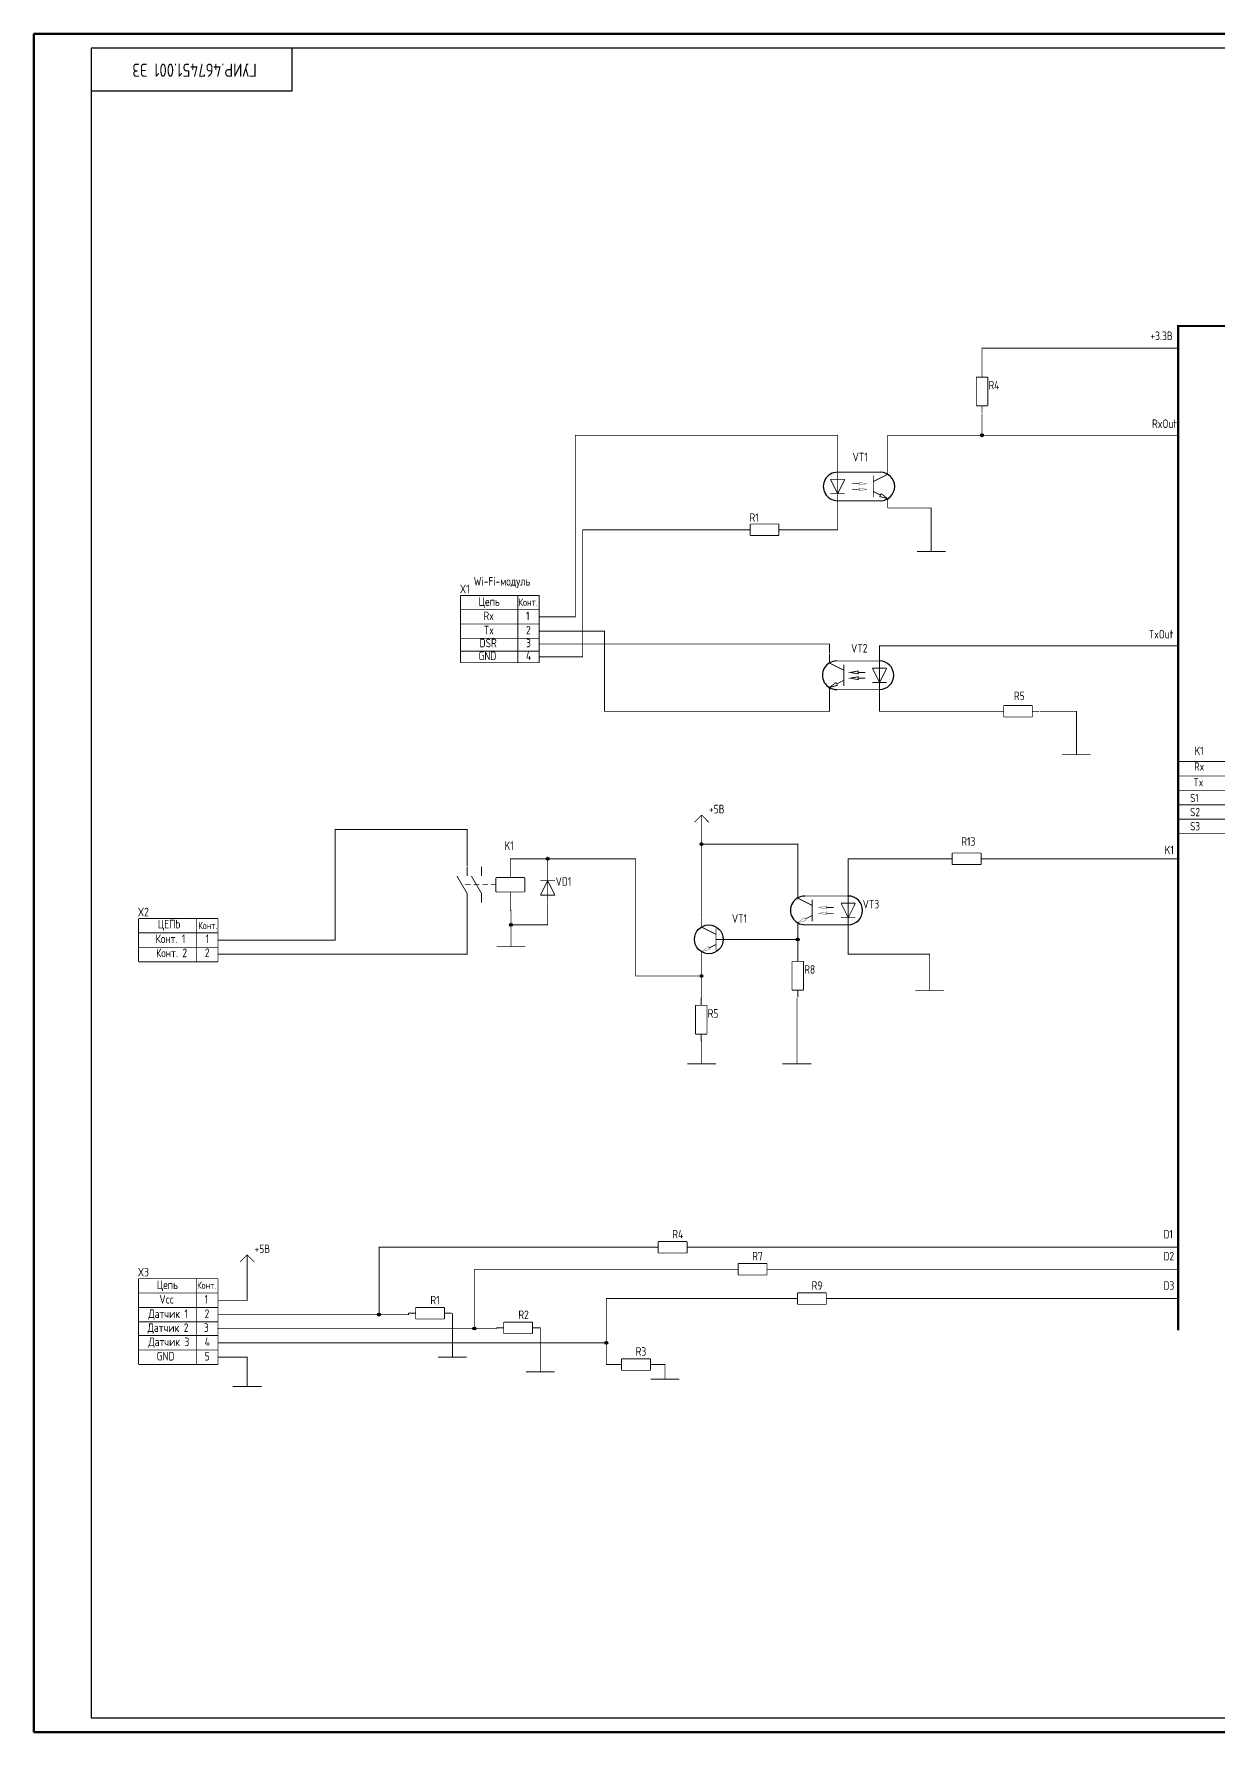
# Model space of a CAD drawing. Header units: millimetres. Extents: x 2077 to 4876, y 366 to 973.
# Drawn here: x 2077 to 2491, y 366 to 960 of the extents above; entities that cross this region are included whole.
import ezdxf

# ---------------------------------------------------------------- set-up
doc = ezdxf.new("R2010")
doc.units = ezdxf.units.MM
doc.layers.add('Sheet', color=255, linetype='Continuous')
doc.layers.add('формат', color=7, linetype='Continuous', lineweight=60)
doc.styles.add('RUS', font='', dxfattribs={"height": 3})
doc.styles.get('RUS').set_extended_font_data('GOST type A')

msp = doc.modelspace()

# ---------------------------------------------------------------- linework, layer by layer
at = {"layer": 'Sheet', "color": 7, "linetype": 'Continuous'}
for p, q in [((2912.7, 955.46), (2096.7, 955.46)), ((2096.7, 955.46), (2096.7, 371.46))]:
    msp.add_line(p, q, dxfattribs=at)
at = {"layer": 'Sheet', "color": 7, "linetype": 'Continuous', "lineweight": 25}
msp.add_line((2096.7, 371.46), (2912.7, 371.46), dxfattribs=at)
for points in [[(2166.88, 955.46), (2166.88, 954.4), (2166.88, 940.4)], [(2166.88, 940.4), (2096.88, 940.4), (2096.88, 940.4)]]:
    msp.add_lwpolyline(points, dxfattribs=at)
at = {"layer": 'Sheet', "color": 7}
for points, const_width in [([(2728.19, 596.75), (2728.19, 858.29), (2476.91, 858.29), (2476.91, 507.01)], 0.756), ([(2605.08, 705.96), (2476.91, 705.96)], 0.303), ([(2602.55, 700.91), (2476.91, 700.91), (2476.91, 701.88)], 0.303), ([(2602.55, 695.86), (2476.91, 695.86), (2476.91, 696.75)], 0.303), ([(2605.08, 690.81), (2476.91, 690.81)], 0.303), ([(2310.25, 687.24), (2307.72, 684.71)], 0.303), ([(2310.25, 687.24), (2312.77, 684.71)], 0.303), ([(2310.25, 684.71), (2310.25, 687.24)], 0.303), ([(2310.25, 684.71), (2310.25, 682.19)], 0.303), ([(2605.08, 685.77), (2476.91, 685.77)], 0.303), ([(2228.2, 669.37), (2228.2, 682.19), (2182.04, 682.19), (2182.04, 669.13)], 0.303), ([(2310.25, 682.19), (2310.25, 677.06)], 0.303), ([(2310.25, 651.42), (2310.25, 677.06), (2343.86, 677.06), (2343.86, 661.43)], 0.303), ([(2605.08, 680.72), (2476.91, 680.72)], 0.303), ([(2243.34, 669.17), (2243.34, 671.93), (2256.4, 671.93), (2256.4, 666.8)], 0.303), ([(2256.4, 671.93), (2287.17, 671.93), (2287.17, 630.91), (2310.25, 630.91)], 0.303), ([(2361.53, 661.43), (2361.53, 671.93), (2395.39, 671.93)], 0.303), ([(2397.91, 671.93), (2395.39, 671.93)], 0.303), ([(2408.01, 673.95), (2397.91, 673.95)], 0.303), ([(2397.91, 669.91), (2397.91, 673.95)], 0.303), ([(2408.01, 669.91), (2408.01, 673.95)], 0.303), ([(2408.01, 671.93), (2410.53, 671.93)], 0.303), ([(2410.25, 671.93), (2410.53, 671.93), (2476.91, 671.93)], 0.303), ([(2182.04, 656.51), (2182.04, 669.13)], 0.303), ([(2228.2, 659.83), (2224.66, 665.89)], 0.303), ([(2228.2, 666.64), (2228.2, 669.17)], 0.303), ([(2228.2, 666.64), (2228.2, 665.89)], 0.303), ([(2233.24, 659.83), (2229.71, 665.89)], 0.303), ([(2233.24, 666.64), (2233.24, 669.17)], 0.303), ([(2233.24, 666.64), (2233.24, 665.89)], 0.303), ([(2238.29, 660.33), (2238.29, 665.38)], 0.303), ([(2248.39, 665.38), (2238.29, 665.38)], 0.303), ([(2243.34, 666.64), (2243.34, 669.17)], 0.303), ([(2243.34, 665.38), (2243.34, 666.64)], 0.303), ([(2248.39, 660.33), (2248.39, 665.38)], 0.303), ([(2256.4, 664.28), (2256.4, 666.8)], 0.303), ([(2408.01, 669.91), (2397.91, 669.91)], 0.303), ([(2229.46, 662.86), (2227.44, 662.86)], 0.303), ([(2228.2, 659.83), (2228.2, 659.07)], 0.303), ([(2232.49, 662.86), (2230.47, 662.86)], 0.303), ([(2233.24, 659.83), (2233.24, 659.07)], 0.303), ([(2235.51, 662.86), (2233.5, 662.86)], 0.303), ([(2238.29, 662.86), (2236.52, 662.86)], 0.303), ([(2238.29, 660.33), (2248.39, 660.33)], 0.303), ([(2243.34, 660.33), (2243.34, 659.07)], 0.303), ([(2258.92, 664.28), (2253.88, 664.28)], 0.303), ([(2256.4, 664.28), (2253.88, 659.23)], 0.303), ([(2253.88, 659.23), (2258.92, 659.23)], 0.303), ([(2256.4, 659.23), (2256.4, 664.28)], 0.303), ([(2258.92, 659.23), (2256.4, 664.28)], 0.303), ([(2256.4, 659.23), (2256.4, 656.71)], 0.303), ([(2343.86, 658.91), (2343.86, 661.43)], 0.303), ([(2361.53, 658.91), (2361.53, 661.43)], 0.303), ([(2143.58, 638.6), (2228.2, 638.6), (2228.2, 656.55)], 0.303), ([(2143.58, 643.47), (2182.04, 643.47), (2182.04, 653.98)], 0.303), ([(2182.04, 656.51), (2182.04, 653.98)], 0.303), ([(2228.2, 659.07), (2228.2, 656.55)], 0.303), ([(2233.24, 659.07), (2233.24, 656.55)], 0.303), ([(2243.34, 659.07), (2243.34, 656.55)], 0.303), ([(2243.58, 643.73), (2243.58, 648.86), (2243.58, 653.98), (2243.34, 653.98), (2243.34, 656.55)], 0.303), ([(2256.4, 656.55), (2256.4, 648.86), (2243.58, 648.86)], 0.303), ([(2343.86, 658.15), (2343.86, 658.91)], 0.303), ([(2348.91, 655.63), (2343.86, 658.15)], 0.303), ([(2361.53, 658.91), (2346.39, 658.91)], 0.303), ([(2348.91, 650.08), (2348.91, 657.65)], 0.303), ([(2356.48, 654.87), (2353.96, 654.87)], 0.303), ([(2361.53, 651.34), (2359, 656.39)], 0.303), ([(2359, 656.39), (2364.05, 656.39)], 0.303), ([(2361.53, 658.91), (2361.53, 648.82)], 0.303), ([(2364.05, 656.39), (2361.53, 651.34)], 0.303), ([(2113.3, 651.04), (2141.06, 651.04)], 0.303), ([(2113.3, 651.04), (2113.3, 635.9)], 0.303), ([(2133.49, 651.04), (2133.49, 635.9)], 0.303), ([(2141.06, 651.04), (2141.06, 635.9)], 0.303), ([(2310.25, 648.78), (2310.25, 651.3)], 0.303), ([(2310.25, 648.78), (2310.25, 648.02)], 0.303), ([(2315.29, 645.49), (2310.25, 648.02)], 0.303), ([(2315.29, 647.51), (2315.29, 639.94)], 0.303), ([(2343.86, 648.82), (2343.86, 649.57)], 0.303), ([(2343.86, 648.82), (2343.86, 646.29)], 0.303), ([(2348.91, 652.1), (2346.39, 650.83)], 0.303), ([(2361.53, 648.82), (2346.39, 648.82)], 0.303), ([(2356.48, 652.85), (2353.96, 652.85)], 0.303), ([(2364.05, 651.34), (2359, 651.34)], 0.303), ([(2361.53, 648.82), (2361.53, 646.29)], 0.303), ([(2141.06, 646), (2113.3, 646)], 0.303), ([(2141.06, 643.47), (2143.58, 643.47)], 0.303), ([(2243.58, 641.2), (2243.58, 643.73)], 0.303), ([(2315.29, 641.96), (2312.77, 640.7)], 0.303), ([(2317.82, 643.73), (2315.29, 643.73)], 0.303), ([(2317.82, 643.73), (2320.34, 643.73)], 0.303), ([(2320.34, 643.73), (2343.86, 643.73)], 0.303), ([(2343.86, 646.29), (2343.86, 643.73), (2343.86, 638.6)], 0.303), ([(2390.02, 628.34), (2390.02, 638.6), (2361.53, 638.6), (2361.53, 646.29)], 0.303), ([(2141.06, 640.95), (2113.3, 640.95)], 0.303), ([(2141.06, 635.9), (2113.3, 635.9)], 0.303), ([(2141.06, 638.6), (2143.58, 638.6)], 0.303), ([(2248.63, 641.2), (2238.53, 641.2)], 0.303), ([(2310.25, 636.16), (2310.25, 630.91), (2310.25, 623.22), (2310.08, 623.22)], 0.303), ([(2310.25, 639.44), (2310.25, 638.68)], 0.303), ([(2310.25, 638.68), (2310.25, 636.16)], 0.303), ([(2341.84, 625.98), (2341.84, 636.08)], 0.303), ([(2341.84, 636.08), (2345.88, 636.08)], 0.303), ([(2343.86, 636.08), (2343.86, 638.6)], 0.303), ([(2345.88, 625.98), (2345.88, 636.08)], 0.303), ([(2341.84, 625.98), (2345.88, 625.98)], 0.303), ([(2343.86, 625.98), (2343.86, 623.46)], 0.303), ([(2395.06, 625.82), (2384.97, 625.82)], 0.303), ([(2390.02, 625.82), (2390.02, 628.34)], 0.303), ([(2308.07, 610.6), (2308.07, 620.69)], 0.303), ([(2308.07, 620.69), (2312.1, 620.69)], 0.303), ([(2310.08, 620.69), (2310.08, 623.22)], 0.303), ([(2312.1, 610.6), (2312.1, 620.69)], 0.303), ([(2343.58, 623.22), (2343.58, 602.7)], 0.303), ([(2308.07, 610.6), (2312.1, 610.6)], 0.303), ([(2310.08, 610.6), (2310.08, 608.07)], 0.303), ([(2310.25, 602.7), (2310.25, 608.07), (2310.08, 608.07)], 0.303), ([(2315.29, 600.18), (2305.2, 600.18)], 0.303), ([(2310.25, 600.18), (2310.25, 602.7)], 0.303), ([(2348.63, 600.18), (2338.53, 600.18)], 0.303), ([(2343.58, 600.18), (2343.58, 602.7)], 0.303), ([(2292.54, 536.04), (2197.43, 536.04), (2197.43, 512.45)], 0.303), ([(2295.06, 536.04), (2292.54, 536.04)], 0.303), ([(2305.16, 538.05), (2295.06, 538.05)], 0.303), ([(2295.06, 534.02), (2295.06, 538.05)], 0.303), ([(2305.16, 534.02), (2305.16, 538.05)], 0.303), ([(2305.16, 536.04), (2307.68, 536.04)], 0.303), ([(2307.68, 536.04), (2476.91, 536.04)], 0.303), ([(2151.27, 533.39), (2148.75, 530.87)], 0.303), ([(2151.27, 533.39), (2153.8, 530.87)], 0.303), ([(2151.27, 530.87), (2151.27, 533.39)], 0.303), ([(2151.27, 530.87), (2151.27, 528.34)], 0.303), ([(2305.16, 534.02), (2295.06, 534.02)], 0.303), ([(2333.12, 530.36), (2323.03, 530.36)], 0.303), ([(2323.03, 526.32), (2323.03, 530.36)], 0.303), ([(2333.12, 526.32), (2333.12, 530.36)], 0.303), ([(2113.3, 525.06), (2141.06, 525.06)], 0.303), ([(2113.3, 525.06), (2113.3, 509.92)], 0.303), ([(2133.49, 525.06), (2133.49, 509.92)], 0.303), ([(2141.06, 525.06), (2141.06, 509.92)], 0.303), ([(2143.58, 517.49), (2151.27, 517.49), (2151.27, 528.34)], 0.303), ([(2230.76, 507.57), (2230.76, 528.34), (2320.5, 528.34)], 0.303), ([(2323.03, 528.34), (2320.5, 528.34)], 0.303), ([(2333.12, 526.32), (2323.03, 526.32)], 0.303), ([(2333.12, 528.34), (2335.65, 528.34)], 0.303), ([(2335.65, 528.34), (2476.91, 528.34)], 0.303), ([(2141.06, 520.02), (2113.3, 520.02)], 0.303), ([(2141.06, 517.49), (2143.58, 517.49)], 0.303), ([(2341.26, 518.09), (2276.91, 518.09), (2276.91, 502.62)], 0.303), ([(2343.78, 518.09), (2341.26, 518.09)], 0.303), ([(2353.88, 520.11), (2343.78, 520.11)], 0.303), ([(2343.78, 516.07), (2343.78, 520.11)], 0.303), ([(2353.88, 516.07), (2353.88, 520.11)], 0.303), ([(2353.88, 518.09), (2356.4, 518.09)], 0.303), ([(2356.4, 518.09), (2476.91, 518.09)], 0.303), ([(2141.06, 514.97), (2113.3, 514.97)], 0.303), ([(2141.06, 512.45), (2143.58, 512.45)], 0.303), ([(2143.58, 512.45), (2197.43, 512.45), (2207.68, 512.45), (2207.68, 512.96)], 0.303), ([(2210.21, 512.96), (2207.68, 512.96)], 0.303), ([(2220.3, 514.98), (2210.21, 514.98)], 0.303), ([(2210.21, 510.94), (2210.21, 514.98)], 0.303), ([(2220.3, 510.94), (2210.21, 510.94)], 0.303), ([(2220.3, 510.94), (2220.3, 514.98)], 0.303), ([(2220.3, 512.96), (2222.82, 512.96)], 0.303), ([(2223.07, 500.14), (2223.07, 512.96)], 0.303), ([(2353.88, 516.07), (2343.78, 516.07)], 0.303), ([(2113.3, 510.19), (2113.3, 495.05)], 0.303), ([(2141.06, 509.92), (2113.3, 509.92)], 0.303), ([(2141.06, 505.15), (2113.3, 505.15)], 0.303), ([(2133.49, 510.19), (2133.49, 495.05)], 0.303), ([(2140.8, 507.57), (2143.32, 507.57)], 0.303), ([(2141.06, 510.19), (2141.06, 495.05)], 0.303), ([(2143.32, 507.57), (2230.76, 507.57), (2238.45, 507.57), (2238.45, 507.83)], 0.303), ([(2240.98, 507.83), (2238.45, 507.83)], 0.303), ([(2240.98, 509.85), (2251.07, 509.85)], 0.303), ([(2240.98, 509.85), (2240.98, 505.81)], 0.303), ([(2240.98, 505.81), (2251.07, 505.81)], 0.303), ([(2251.07, 509.85), (2251.07, 505.81)], 0.303), ([(2251.07, 507.83), (2253.59, 507.83)], 0.303), ([(2253.84, 495.01), (2253.84, 507.83), (2253.59, 507.83)], 0.303), ([(2141.06, 500.1), (2113.3, 500.1)], 0.303), ([(2141.06, 502.62), (2143.58, 502.62)], 0.303), ([(2143.58, 502.62), (2276.91, 502.62), (2276.91, 495.01), (2279.72, 495.01)], 0.303), ([(2223.07, 497.61), (2223.07, 500.14)], 0.303), ([(2141.06, 495.05), (2113.3, 495.05)], 0.303), ([(2141.06, 497.57), (2143.58, 497.57)], 0.303), ([(2143.58, 497.57), (2151.27, 497.57), (2151.27, 489.88)], 0.303), ([(2228.11, 497.61), (2218.02, 497.61)], 0.303), ([(2253.84, 492.49), (2253.84, 495.01)], 0.303), ([(2282.24, 495.01), (2279.72, 495.01)], 0.303), ([(2292.34, 497.03), (2282.24, 497.03)], 0.303), ([(2282.24, 492.99), (2282.24, 497.03)], 0.303), ([(2292.34, 492.99), (2282.24, 492.99)], 0.303), ([(2292.34, 492.99), (2292.34, 497.03)], 0.303), ([(2292.34, 495.01), (2294.86, 495.01)], 0.303), ([(2294.86, 495.01), (2297.43, 495.01), (2297.43, 492.45)], 0.303), ([(2156.32, 487.36), (2146.22, 487.36)], 0.303), ([(2151.27, 487.36), (2151.27, 489.88)], 0.303), ([(2258.88, 492.49), (2248.79, 492.49)], 0.303), ([(2302.47, 489.92), (2292.38, 489.92)], 0.303), ([(2297.43, 489.92), (2297.43, 492.45)], 0.303)]:
    msp.add_lwpolyline(points, dxfattribs=dict(at, const_width=const_width))
at = {"layer": 'Sheet', "const_width": 0.3}
for points in [[(2408.33, 842.91), (2408.33, 850.53), (2476.91, 850.53)], [(2406.33, 830.41), (2406.33, 840.41)], [(2410.33, 840.41), (2406.33, 840.41)], [(2408.33, 840.41), (2408.33, 842.91)], [(2410.33, 830.41), (2410.33, 840.41)], [(2410.33, 830.41), (2406.33, 830.41)], [(2408.33, 830.41), (2408.33, 827.91)], [(2408.33, 827.67), (2408.33, 820.05)], [(2255.93, 756.55), (2266.09, 756.55), (2266.09, 820.05), (2357.81, 820.05), (2357.81, 809.65)], [(2375.31, 809.65), (2375.31, 820.05), (2408.33, 820.05), (2476.91, 820.05)], [(2357.81, 807.15), (2357.81, 809.65)], [(2375.31, 807.15), (2375.31, 809.65)], [(2360.31, 804.65), (2355.31, 804.65)], [(2355.31, 804.65), (2357.81, 799.65)], [(2357.81, 807.15), (2357.81, 797.15)], [(2357.81, 807.15), (2372.81, 807.15)], [(2357.81, 799.65), (2360.31, 804.65)], [(2362.81, 803.15), (2365.31, 803.15)], [(2370.31, 803.9), (2375.31, 806.4)], [(2370.31, 798.4), (2370.31, 805.9)], [(2375.31, 806.4), (2375.31, 807.15)], [(2355.31, 799.65), (2360.31, 799.65)], [(2357.81, 797.15), (2357.81, 794.65)], [(2357.81, 797.15), (2372.81, 797.15)], [(2362.81, 801.15), (2365.31, 801.15)], [(2370.31, 800.4), (2372.81, 799.15)], [(2375.31, 797.15), (2375.31, 797.9)], [(2375.31, 797.15), (2375.31, 794.65)], [(2339.75, 787.03), (2357.81, 787.03), (2357.81, 794.65)], [(2375.31, 794.65), (2390.55, 794.65), (2390.55, 781.95)], [(2255.93, 742.55), (2268.63, 742.55), (2268.63, 787.03), (2324.75, 787.03)], [(2327.25, 787.03), (2324.75, 787.03)], [(2327.25, 789.03), (2337.25, 789.03)], [(2327.25, 785.03), (2327.25, 789.03)], [(2327.25, 785.03), (2337.25, 785.03)], [(2337.25, 785.03), (2337.25, 789.03)], [(2337.25, 787.03), (2339.75, 787.03)], [(2385.55, 779.45), (2395.55, 779.45)], [(2390.55, 779.45), (2390.55, 781.95)], [(2225.93, 764.05), (2253.43, 764.05)], [(2225.93, 764.05), (2225.93, 740.55)], [(2245.93, 764.05), (2245.93, 740.55)], [(2253.43, 764.05), (2253.43, 740.55)], [(2253.43, 759.05), (2225.93, 759.05)], [(2253.43, 756.55), (2255.93, 756.55)], [(2253.43, 754.05), (2225.93, 754.05)], [(2253.43, 749.05), (2225.93, 749.05)], [(2253.43, 751.55), (2255.93, 751.55)], [(2354.99, 728.61), (2354.99, 723.53), (2276.25, 723.53), (2276.25, 751.55), (2255.93, 751.55)], [(2253.43, 744.55), (2225.93, 744.55)], [(2253.43, 747.05), (2255.93, 747.05)], [(2253.43, 742.55), (2255.93, 742.55)], [(2255.93, 747.05), (2354.99, 747.05), (2354.99, 743.85)], [(2354.99, 741.11), (2354.99, 743.61)], [(2372.49, 743.61), (2372.49, 746.39), (2476.91, 746.39)], [(2372.49, 741.11), (2372.49, 743.61)], [(2253.43, 740.55), (2225.93, 740.55)], [(2354.99, 740.36), (2354.99, 741.11)], [(2359.99, 737.86), (2354.99, 740.36)], [(2372.49, 741.11), (2357.49, 741.11)], [(2359.99, 732.36), (2359.99, 739.86)], [(2367.49, 737.11), (2364.99, 737.11)], [(2372.49, 733.61), (2369.99, 738.61)], [(2369.99, 738.61), (2374.99, 738.61)], [(2372.49, 741.11), (2372.49, 731.11)], [(2374.99, 738.61), (2372.49, 733.61)], [(2354.99, 731.11), (2354.99, 731.86)], [(2354.99, 731.11), (2354.99, 728.61)], [(2359.99, 734.36), (2357.49, 733.11)], [(2372.49, 731.11), (2357.49, 731.11)], [(2367.49, 735.11), (2364.99, 735.11)], [(2374.99, 733.61), (2369.99, 733.61)], [(2372.49, 731.11), (2372.49, 728.61)], [(2372.49, 728.61), (2372.49, 723.53), (2413.41, 723.53)], [(2415.91, 725.53), (2425.91, 725.53)], [(2415.91, 721.53), (2415.91, 725.53)], [(2425.91, 721.53), (2425.91, 725.53)], [(2415.91, 723.53), (2413.41, 723.53)], [(2415.91, 721.53), (2425.91, 721.53)], [(2425.91, 723.53), (2428.41, 723.53)], [(2428.65, 723.53), (2441.35, 723.53), (2441.35, 710.83)], [(2436.35, 708.33), (2446.35, 708.33)], [(2441.35, 708.33), (2441.35, 710.83)]]:
    msp.add_lwpolyline(points, dxfattribs=at)
at = {"layer": 'Sheet', "const_width": 0.508}
msp.add_lwpolyline([(2408.08, 820.05, 1), (2408.59, 820.05, 1)], format="xyb", close=True, dxfattribs=at)
at = {"layer": 'Sheet'}
for points, const_width in [([(2368.06, 803.15), (2365.31, 802.65), (2365.31, 803.65), (2368.06, 803.15)], 0.0991), ([(2368.06, 801.15), (2365.31, 800.65), (2365.31, 801.65), (2368.06, 801.15)], 0.0991), ([(2375.31, 797.9), (2373.06, 799.65), (2372.56, 798.65), (2375.31, 797.9)], 0.3), ([(2362.24, 737.11), (2364.99, 736.61), (2364.99, 737.61), (2362.24, 737.11)], 0.3), ([(2354.99, 731.86), (2357.24, 733.61), (2357.74, 732.61), (2354.99, 731.86)], 0.3), ([(2362.24, 735.11), (2364.99, 734.61), (2364.99, 735.61), (2362.24, 735.11)], 0.3)]:
    msp.add_lwpolyline(points, close=True, dxfattribs=dict(at, const_width=const_width))
at = {"layer": 'Sheet', "color": 7, "const_width": 0.513}
for points in [[(2309.99, 677.06, 1), (2310.5, 677.06, 1)], [(2256.14, 671.93, 1), (2256.66, 671.93, 1)], [(2243.32, 648.86, 1), (2243.84, 648.86, 1)], [(2343.61, 643.73, 1), (2344.12, 643.73, 1)], [(2309.99, 630.91, 1), (2310.5, 630.91, 1)], [(2197.17, 512.45, 1), (2197.68, 512.45, 1)], [(2230.5, 507.57, 1), (2231.02, 507.57, 1)], [(2276.66, 502.62, 1), (2277.17, 502.62, 1)]]:
    msp.add_lwpolyline(points, format="xyb", close=True, dxfattribs=at)
at = {"layer": 'Sheet', "color": 7, "const_width": 0.1}
for points in [[(2351.18, 654.87), (2353.96, 654.37), (2353.96, 655.38), (2351.18, 654.87)], [(2351.18, 652.85), (2353.96, 652.35), (2353.96, 653.36), (2351.18, 652.85)], [(2343.86, 649.57), (2346.13, 651.34), (2346.64, 650.33), (2343.86, 649.57)], [(2310.25, 639.44), (2312.52, 641.2), (2313.02, 640.19), (2310.25, 639.44)]]:
    msp.add_lwpolyline(points, close=True, dxfattribs=at)
at = {"layer": 'Sheet', "color": 7}
for centre, radius in [((2256.38, 671.95), 0.491), ((2256.38, 671.95), 0.491), ((2256.38, 671.95), 0.491), ((2256.38, 671.95), 0.491), ((2243.56, 648.88), 0.491), ((2243.56, 648.88), 0.491), ((2243.56, 648.88), 0.491), ((2243.56, 648.88), 0.491), ((2312.75, 643.75), 5.03), ((2310.23, 630.93), 0.491), ((2310.23, 630.93), 0.491), ((2310.23, 630.93), 0.491), ((2310.23, 630.93), 0.491), ((2230.74, 507.6), 0.491), ((2230.74, 507.6), 0.491), ((2230.74, 507.6), 0.491), ((2230.74, 507.6), 0.491), ((2276.89, 502.64), 0.491), ((2276.89, 502.64), 0.491), ((2276.89, 502.64), 0.491), ((2276.89, 502.64), 0.491)]:
    msp.add_circle(centre, radius, dxfattribs=at)
msp.add_arc((2346.36, 653.88), 5.03, 89.7497, 270.24823, dxfattribs=at)
at = {"layer": 'Sheet'}
msp.add_ellipse((2408.31, 820.07), major_axis=(0.487, 0), ratio=0.99999, dxfattribs=at)
msp.add_ellipse((2408.31, 820.07), major_axis=(0.487, 0), ratio=0.99999, dxfattribs=at)
msp.add_ellipse((2408.31, 820.07), major_axis=(0.487, 0), ratio=0.99999, dxfattribs=at)
msp.add_ellipse((2408.31, 820.07), major_axis=(0.487, 0), ratio=0.99999, dxfattribs=at)
for centre, ratio, start_param, end_param in [((2357.79, 802.17), 0.999986, 1.566571, 4.71658), ((2372.79, 802.17), 0.99972, 4.716407, 7.849931), ((2357.47, 736.14), 0.999748, 1.566549, 4.7166), ((2372.47, 736.14), 0.999987, 4.716429, 7.849906)]:
    msp.add_ellipse(centre, major_axis=(4.98, 0), ratio=ratio, start_param=start_param, end_param=end_param, dxfattribs=at)
at = {"layer": 'Sheet', "color": 7}
for centre in [(2310.23, 677.08), (2310.23, 677.08), (2310.23, 677.08), (2310.23, 677.08), (2343.84, 643.75), (2343.84, 643.75), (2343.84, 643.75), (2343.84, 643.75), (2197.4, 512.47), (2197.4, 512.47), (2197.4, 512.47), (2197.4, 512.47)]:
    msp.add_ellipse(centre, major_axis=(0.491, 0), ratio=0.999979, dxfattribs=at)
msp.add_ellipse((2361.51, 653.88), major_axis=(5.03, 0), ratio=0.999735, start_param=4.716605, end_param=7.84973, dxfattribs=at)
at = {"layer": 'формат', "color": 7, "linetype": 'Continuous'}
msp.add_lwpolyline([(2076.7, 366.46), (2917.7, 366.46), (2917.7, 960.46), (2076.7, 960.46)], close=True, dxfattribs=at)

# ---------------------------------------------------------------- texts
at = {"layer": 'Sheet', "color": 7, "style": 'RUS'}
for s, height, p in [('+3.3B', 3, (2467.22, 853.38)), ('RxOut', 3, (2467.79, 822.62)), ('TxOut', 3, (2466.62, 749)), ('K1', 2.897, (2482.69, 708.24)), ('Rx', 2.897, (2482.51, 702.76)), ('Tx', 2.897, (2482.29, 697.29)), ('+5B', 3, (2312.81, 687.83)), ('S1', 2.897, (2481.12, 691.77)), ('S2', 2.897, (2481.12, 686.82)), ('S3', 2.897, (2481.12, 681.87)), ('K1', 3, (2241.31, 675.01)), ('R13', 3, (2401.08, 676.47)), ('K1', 3, (2472.21, 673.52)), ('VD1', 3, (2259.18, 662.49)), ('X2', 3, (2113.04, 651.81)), ('VT3', 3, (2366.58, 654.55)), ('ЦЕПЬ', 3, (2119.99, 647.57)), ('Конт.', 2.497, (2134.17, 647.32)), ('VT1', 3, (2320.85, 649.54)), ('Конт. 1', 3, (2119.24, 642.45)), ('1', 3, (2136.71, 642.45)), ('Конт. 2', 3, (2119.4, 637.5)), ('2', 3, (2136.49, 637.57)), ('R8', 3, (2346.14, 631.72)), ('R5', 3, (2312.36, 616.33)), ('R4', 3, (2299.99, 539.11)), ('D1', 3, (2471.78, 539.11)), ('+5B', 3, (2153.84, 533.98)), ('X3', 3, (2113.04, 525.83)), ('R7', 3, (2327.95, 531.42)), ('D2', 3, (2471.78, 531.42)), ('Цепь', 3, (2119.64, 521.39)), ('Конт.', 2.497, (2133.78, 521.49)), ('R9', 3, (2348.71, 521.16)), ('D3', 3, (2471.78, 521.16)), ('Vcc', 3, (2120.59, 516.34)), ('1', 3, (2136.4, 516.34)), ('R1', 3, (2215.37, 516.04)), ('Датчик 1', 3, (2116.73, 511.29)), ('2', 3, (2136.4, 511.29)), ('R2', 3, (2246.14, 510.91)), ('Датчик 2', 3, (2116.47, 506.42)), ('3', 3, (2136.14, 506.42)), ('Датчик 3', 3, (2116.73, 501.47)), ('GND', 3, (2119.63, 496.42)), ('4', 3, (2136.4, 501.47)), ('5', 3, (2136.4, 496.42)), ('R3', 3, (2287.17, 498.09))]:
    msp.add_text(s, height=height, dxfattribs=at).set_placement(p)
at = {"layer": 'Sheet', "style": 'RUS'}
for s, height, p in [('R4', 3, (2410.59, 836.1)), ('VT1', 3, (2363.05, 810.98)), ('R1', 3, (2327, 789.8)), ('X1', 3, (2225.68, 764.82)), ('Wi-Fi-модуль', 3, (2230.53, 767.48)), ('Цепь', 3, (2232.22, 760.41)), ('Конт.', 2.568, (2246.13, 760.38)), ('Rx', 3, (2233.92, 755.41)), ('1', 3, (2248.82, 755.41)), ('DSR', 3, (2232.59, 745.91)), ('Tx', 3, (2234.02, 750.41)), ('2', 3, (2248.82, 750.41)), ('3', 3, (2248.82, 745.91)), ('GND', 3, (2232.21, 741.41)), ('4', 3, (2248.82, 741.41)), ('VT2', 3, (2362.52, 744.08)), ('R5', 3, (2419.45, 727.42))]:
    msp.add_text(s, height=height, dxfattribs=at).set_placement(p)
at = {"layer": 'формат', "color": 7, "linetype": 'Continuous', "lineweight": 30, "style": 'RUS'}
msp.add_text('ГУИР.467451.001 Э3', height=4.6108, rotation=180, dxfattribs=at).set_placement((2154.65, 950.09))

doc.saveas('drawing.dxf')
